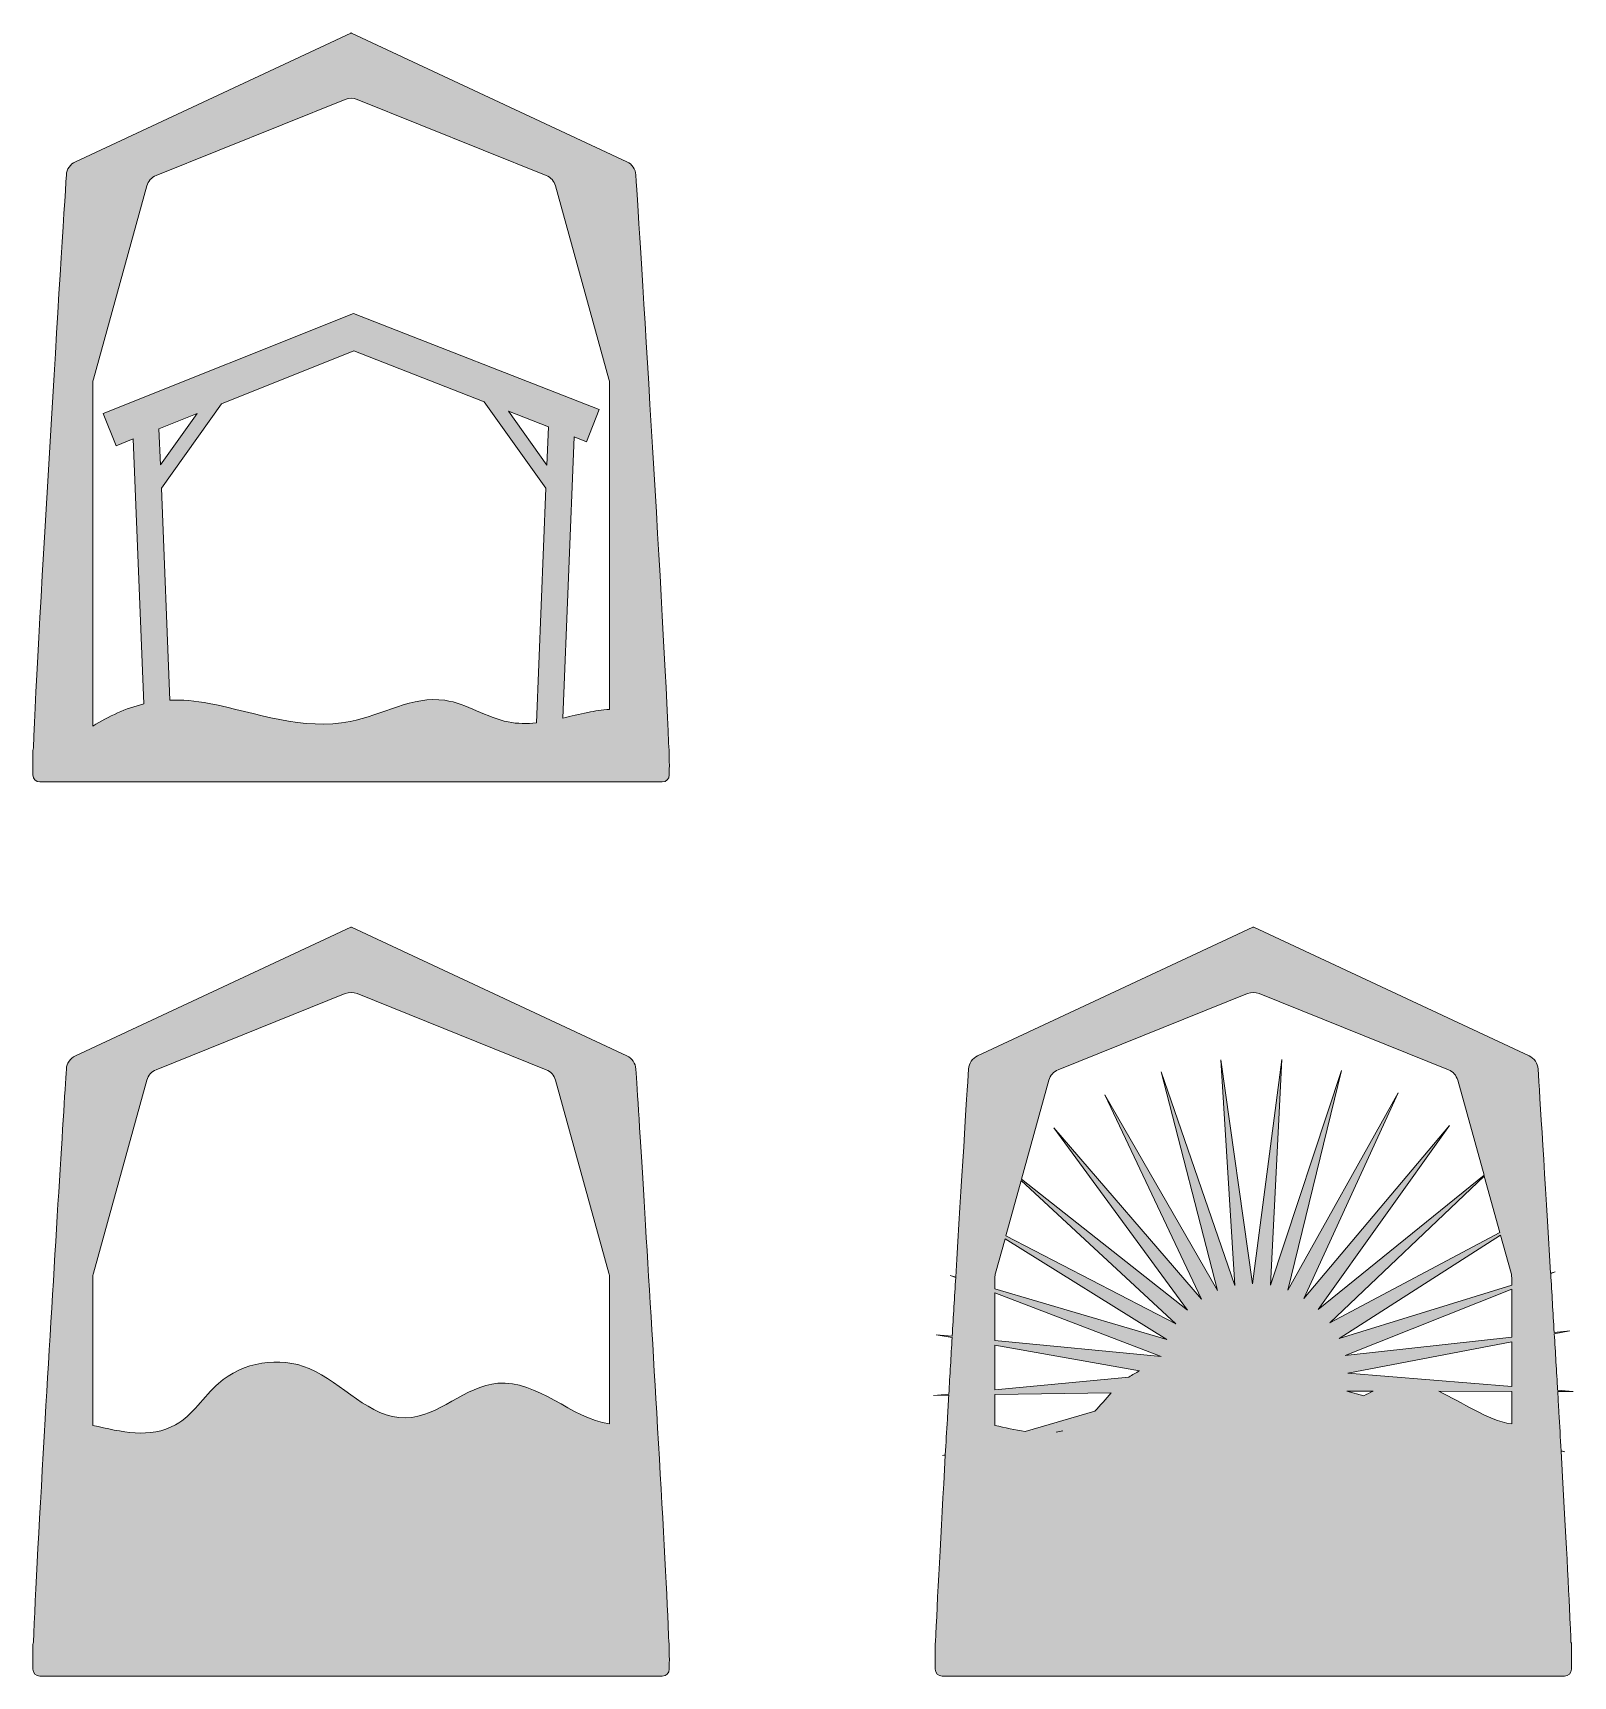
# Model space of a CAD drawing. Extents: x -5 to 1389, y -878 to -126.
# Drawn here: x 685 to 1389, y -878 to -126 of the extents above; entities that cross this region are included whole.
import ezdxf

# ---------------------------------------------------------------- set-up
doc = ezdxf.new("R2010")
doc.units = 0
doc.header["$MEASUREMENT"] = 0
doc.layers.add('Layer 1', color=7, linetype='Continuous', lineweight=0)

msp = doc.modelspace()

# ---------------------------------------------------------------- hatches: boundary and pattern name
at = {"layer": 'Layer 1', "true_color": 0xa0796e, "transparency": 33554687}
h = msp.add_hatch(color=35, dxfattribs=at)
h.dxf.hatch_style = 2
edge = h.paths.add_edge_path()
edge.add_spline(control_points=[(948.76, -435.69), (945.39, -435.89), (942.03, -436.38), (938.81, -437.04), (935.03, -437.81), (931.22, -438.77), (927.41, -439.64), (927.41, -439.64), (932.58, -311.12), (932.58, -311.12), (932.58, -311.12), (938.22, -313.32), (938.22, -313.32), (938.22, -313.32), (944, -298.53), (944, -298.53), (944, -298.53), (831.82, -254.7), (831.82, -254.7), (831.82, -254.7), (717.42, -300.46), (717.42, -300.46), (717.42, -300.46), (723.32, -315.21), (723.32, -315.21), (723.32, -315.21), (731.16, -312.07), (731.16, -312.07), (731.16, -312.07), (736.04, -433.14), (736.04, -433.14), (727.63, -435.15), (720.02, -438.77), (712.65, -443.33), (712.65, -443.33), (712.65, -286.61), (712.65, -286.61), (712.65, -285.97), (712.74, -285.32), (712.91, -284.7), (712.91, -284.7), (737.32, -196.4), (737.32, -196.4), (737.92, -194.24), (739.49, -192.49), (741.56, -191.65), (741.56, -191.65), (828.03, -156.87), (828.03, -156.87), (829.75, -156.18), (831.67, -156.18), (833.39, -156.87), (833.39, -156.87), (919.85, -191.65), (919.85, -191.65), (921.92, -192.49), (923.49, -194.24), (924.09, -196.4), (924.09, -196.4), (948.5, -284.7), (948.5, -284.7), (948.67, -285.32), (948.76, -285.97), (948.76, -286.61), (948.76, -286.61), (948.76, -435.69), (948.76, -435.69)], knot_values=[0, 0, 0, 0, 1, 1, 1, 2, 2, 2, 3, 3, 3, 4, 4, 4, 5, 5, 5, 6, 6, 6, 7, 7, 7, 8, 8, 8, 9, 9, 9, 10, 10, 10, 11, 11, 11, 12, 12, 12, 13, 13, 13, 14, 14, 14, 15, 15, 15, 16, 16, 16, 17, 17, 17, 18, 18, 18, 19, 19, 19, 20, 20, 20, 21, 21, 21, 22, 22, 22, 22], degree=3, periodic=0)
edge = h.paths.add_edge_path()
edge.add_spline(control_points=[(920.14, -324.05), (920.14, -324.05), (902.55, -299.39), (902.55, -299.39), (902.55, -299.39), (920.85, -306.54), (920.85, -306.54), (920.85, -306.54), (920.14, -324.05), (920.14, -324.05)], knot_values=[0, 0, 0, 0, 1, 1, 1, 2, 2, 2, 3, 3, 3, 3], degree=3, periodic=0)
edge = h.paths.add_edge_path()
edge.add_spline(control_points=[(902.48, -441.41), (892.45, -439.42), (883.65, -432.95), (873.53, -431.51), (858.79, -429.41), (844.91, -438.22), (830.32, -441.19), (808.93, -445.54), (787.3, -437.19), (765.89, -432.95), (759.42, -431.67), (753.46, -431.23), (747.9, -431.48), (747.9, -431.48), (743.99, -334.5), (743.99, -334.5), (743.99, -334.5), (771.49, -295.94), (771.49, -295.94), (771.49, -295.94), (831.89, -271.78), (831.89, -271.78), (831.89, -271.78), (891.54, -295.09), (891.54, -295.09), (891.54, -295.09), (919.72, -334.59), (919.72, -334.59), (919.72, -334.59), (915.4, -441.8), (915.4, -441.8), (911.08, -442.25), (906.77, -442.26), (902.48, -441.41)], knot_values=[0, 0, 0, 0, 1, 1, 1, 2, 2, 2, 3, 3, 3, 4, 4, 4, 5, 5, 5, 6, 6, 6, 7, 7, 7, 8, 8, 8, 9, 9, 9, 10, 10, 10, 11, 11, 11, 11], degree=3, periodic=0)
edge = h.paths.add_edge_path()
edge.add_spline(control_points=[(742.9, -307.38), (742.9, -307.38), (760.38, -300.39), (760.38, -300.39), (760.38, -300.39), (743.56, -323.96), (743.56, -323.96), (743.56, -323.96), (742.9, -307.38), (742.9, -307.38)], knot_values=[0, 0, 0, 0, 1, 1, 1, 2, 2, 2, 3, 3, 3, 3], degree=3, periodic=0)
edge = h.paths.add_edge_path()
edge.add_spline(control_points=[(976.09, -460.04), (976.09, -460.04), (976.09, -454.43), (976.09, -454.43), (976.09, -454.02), (976, -453.62), (975.86, -453.26), (975.77, -450.9), (975.66, -448.29), (975.54, -445.48), (972.86, -383.88), (962.61, -219.85), (960.83, -191.38), (960.66, -188.76), (959.08, -186.45), (956.7, -185.34), (956.7, -185.34), (830.87, -126.53), (830.87, -126.53), (830.87, -126.53), (830.71, -126.45), (830.71, -126.45), (830.71, -126.45), (830.54, -126.53), (830.54, -126.53), (830.54, -126.53), (704.71, -185.34), (704.71, -185.34), (702.33, -186.45), (700.75, -188.76), (700.58, -191.38), (698.72, -221.15), (687.6, -399.16), (685.55, -453.26), (685.41, -453.62), (685.32, -454.02), (685.32, -454.43), (685.32, -454.43), (685.32, -460.04), (685.32, -460.04), (685.31, -460.54), (685.29, -461.02), (685.28, -461.48), (685.28, -461.78), (685.29, -462.07), (685.32, -462.36), (685.32, -462.36), (685.32, -463.27), (685.32, -463.27), (685.32, -463.27), (685.32, -465.63), (685.32, -465.63), (685.32, -467.4), (686.75, -468.83), (688.51, -468.83), (688.51, -468.83), (972.89, -468.83), (972.89, -468.83), (974.66, -468.83), (976.09, -467.4), (976.09, -465.63), (976.09, -465.63), (976.09, -462.36), (976.09, -462.36), (976.12, -462.07), (976.13, -461.78), (976.13, -461.48), (976.12, -461.02), (976.1, -460.54), (976.09, -460.04)], knot_values=[0, 0, 0, 0, 1, 1, 1, 2, 2, 2, 3, 3, 3, 4, 4, 4, 5, 5, 5, 6, 6, 6, 7, 7, 7, 8, 8, 8, 9, 9, 9, 10, 10, 10, 11, 11, 11, 12, 12, 12, 13, 13, 13, 14, 14, 14, 15, 15, 15, 16, 16, 16, 17, 17, 17, 18, 18, 18, 19, 19, 19, 20, 20, 20, 21, 21, 21, 22, 22, 22, 23, 23, 23, 23], degree=3, periodic=0)
at = {"layer": 'Layer 1', "true_color": 0xddc6a2, "transparency": 33554687}
h = msp.add_hatch(color=9, dxfattribs=at)
h.dxf.hatch_style = 2
edge = h.paths.add_edge_path()
edge.add_spline(control_points=[(897.71, -743.64), (882.65, -744.92), (870.78, -759.16), (855.66, -759.47), (838.91, -759.82), (827.03, -743.45), (811.59, -736.93), (797.97, -731.18), (781.15, -733.94), (770.08, -743.75), (763.25, -749.79), (758.45, -758.24), (750.46, -762.65), (738.65, -769.16), (725.69, -765.88), (712.65, -762.95), (712.65, -762.95), (712.65, -695.31), (712.65, -695.31), (712.65, -694.67), (712.74, -694.02), (712.91, -693.4), (712.91, -693.4), (737.32, -605.1), (737.32, -605.1), (737.92, -602.94), (739.49, -601.19), (741.56, -600.35), (741.56, -600.35), (828.03, -565.57), (828.03, -565.57), (829.75, -564.88), (831.67, -564.88), (833.39, -565.57), (833.39, -565.57), (919.85, -600.35), (919.85, -600.35), (921.92, -601.19), (923.49, -602.94), (924.09, -605.1), (924.09, -605.1), (948.5, -693.4), (948.5, -693.4), (948.67, -694.02), (948.76, -694.67), (948.76, -695.31), (948.76, -695.31), (948.76, -762.22), (948.76, -762.22), (931.27, -759.77), (915.93, -742.1), (897.71, -743.64)], knot_values=[0, 0, 0, 0, 1, 1, 1, 2, 2, 2, 3, 3, 3, 4, 4, 4, 5, 5, 5, 6, 6, 6, 7, 7, 7, 8, 8, 8, 9, 9, 9, 10, 10, 10, 11, 11, 11, 12, 12, 12, 13, 13, 13, 14, 14, 14, 15, 15, 15, 16, 16, 16, 17, 17, 17, 17], degree=3, periodic=0)
edge = h.paths.add_edge_path()
edge.add_spline(control_points=[(976.09, -868.74), (976.09, -868.74), (976.09, -863.13), (976.09, -863.13), (976.09, -862.72), (976, -862.32), (975.86, -861.96), (975.77, -859.6), (975.66, -856.99), (975.54, -854.18), (974.56, -831.62), (972.56, -795.33), (970.34, -757), (966.49, -690.63), (961.96, -618.13), (960.83, -600.08), (960.66, -597.46), (959.08, -595.15), (956.7, -594.04), (956.7, -594.04), (830.87, -535.23), (830.87, -535.23), (830.87, -535.23), (830.71, -535.15), (830.71, -535.15), (830.71, -535.15), (830.54, -535.23), (830.54, -535.23), (830.54, -535.23), (704.71, -594.04), (704.71, -594.04), (702.33, -595.15), (700.75, -597.46), (700.58, -600.08), (699.43, -618.41), (694.78, -692.94), (690.9, -760.14), (688.47, -802.08), (686.34, -841.17), (685.55, -861.96), (685.41, -862.32), (685.32, -862.72), (685.32, -863.13), (685.32, -863.13), (685.32, -868.74), (685.32, -868.74), (685.31, -869.24), (685.29, -869.72), (685.28, -870.18), (685.28, -870.48), (685.29, -870.77), (685.32, -871.06), (685.32, -871.06), (685.32, -874.33), (685.32, -874.33), (685.32, -876.1), (686.75, -877.53), (688.51, -877.53), (688.51, -877.53), (972.89, -877.53), (972.89, -877.53), (974.66, -877.53), (976.09, -876.1), (976.09, -874.33), (976.09, -874.33), (976.09, -871.06), (976.09, -871.06), (976.12, -870.77), (976.13, -870.48), (976.13, -870.18), (976.12, -869.72), (976.1, -869.24), (976.09, -868.74)], knot_values=[0, 0, 0, 0, 1, 1, 1, 2, 2, 2, 3, 3, 3, 4, 4, 4, 5, 5, 5, 6, 6, 6, 7, 7, 7, 8, 8, 8, 9, 9, 9, 10, 10, 10, 11, 11, 11, 12, 12, 12, 13, 13, 13, 14, 14, 14, 15, 15, 15, 16, 16, 16, 17, 17, 17, 18, 18, 18, 19, 19, 19, 20, 20, 20, 21, 21, 21, 22, 22, 22, 23, 23, 23, 24, 24, 24, 24], degree=3, periodic=0)
at = {"layer": 'Layer 1', "true_color": 0xebb220, "transparency": 33554687}
h = msp.add_hatch(color=40, dxfattribs=at)
h.dxf.hatch_style = 2
edge = h.paths.add_edge_path()
edge.add_spline(control_points=[(1155.92, -765.35), (1154.92, -765.62), (1153.92, -765.82), (1152.9, -765.98), (1152.9, -765.98), (1155.92, -765.35), (1155.92, -765.35)], knot_values=[0, 0, 0, 0, 1, 1, 1, 2, 2, 2, 2], degree=3, periodic=0)
edge = h.paths.add_edge_path()
edge.add_spline(control_points=[(1124.89, -762.95), (1124.89, -762.95), (1124.89, -748.85), (1124.89, -748.85), (1124.89, -748.85), (1177.97, -748.11), (1177.97, -748.11), (1175.46, -750.88), (1173.08, -753.8), (1170.49, -756.45), (1170.49, -756.45), (1138.66, -765.74), (1138.66, -765.74), (1134.11, -765.07), (1129.5, -763.99), (1124.89, -762.95)], knot_values=[0, 0, 0, 0, 1, 1, 1, 2, 2, 2, 3, 3, 3, 4, 4, 4, 5, 5, 5, 5], degree=3, periodic=0)
edge = h.paths.add_edge_path()
edge.add_spline(control_points=[(1124.89, -726.26), (1124.89, -726.26), (1190.97, -738.04), (1190.97, -738.04), (1189.27, -738.86), (1187.63, -739.81), (1186.06, -740.87), (1186.06, -740.87), (1124.89, -746.61), (1124.89, -746.61), (1124.89, -746.61), (1124.89, -726.26), (1124.89, -726.26)], knot_values=[0, 0, 0, 0, 1, 1, 1, 2, 2, 2, 3, 3, 3, 4, 4, 4, 4], degree=3, periodic=0)
edge = h.paths.add_edge_path()
edge.add_spline(control_points=[(1124.89, -702.28), (1124.89, -702.28), (1200.82, -731.45), (1200.82, -731.45), (1200.82, -731.45), (1124.89, -724.07), (1124.89, -724.07), (1124.89, -724.07), (1124.89, -702.28), (1124.89, -702.28)], knot_values=[0, 0, 0, 0, 1, 1, 1, 2, 2, 2, 3, 3, 3, 3], degree=3, periodic=0)
edge = h.paths.add_edge_path()
edge.add_spline(control_points=[(1124.89, -695.31), (1124.89, -694.67), (1124.98, -694.02), (1125.15, -693.4), (1125.15, -693.4), (1129.52, -677.59), (1129.52, -677.59), (1129.52, -677.59), (1203.46, -723.67), (1203.46, -723.67), (1203.46, -723.67), (1124.89, -700.45), (1124.89, -700.45), (1124.89, -700.45), (1124.89, -695.31), (1124.89, -695.31)], knot_values=[0, 0, 0, 0, 1, 1, 1, 2, 2, 2, 3, 3, 3, 4, 4, 4, 5, 5, 5, 5], degree=3, periodic=0)
edge = h.paths.add_edge_path()
edge.add_spline(control_points=[(1207.53, -716.52), (1207.53, -716.52), (1129.87, -676.32), (1129.87, -676.32), (1129.87, -676.32), (1136.87, -651.01), (1136.87, -651.01), (1136.87, -651.01), (1207.53, -716.52), (1207.53, -716.52)], knot_values=[0, 0, 0, 0, 1, 1, 1, 2, 2, 2, 3, 3, 3, 3], degree=3, periodic=0)
edge = h.paths.add_edge_path()
edge.add_spline(control_points=[(1153.8, -600.35), (1153.8, -600.35), (1240.27, -565.57), (1240.27, -565.57), (1241.99, -564.88), (1243.91, -564.88), (1245.63, -565.57), (1245.63, -565.57), (1332.09, -600.35), (1332.09, -600.35), (1334.16, -601.19), (1335.73, -602.94), (1336.33, -605.1), (1336.33, -605.1), (1348.35, -648.57), (1348.35, -648.57), (1348.35, -648.57), (1272.55, -709.91), (1272.55, -709.91), (1272.55, -709.91), (1332.63, -625.84), (1332.63, -625.84), (1332.63, -625.84), (1266.05, -704.87), (1266.05, -704.87), (1266.05, -704.87), (1309.14, -610.94), (1309.14, -610.94), (1309.14, -610.94), (1258.72, -701.15), (1258.72, -701.15), (1258.72, -701.15), (1283.25, -600.76), (1283.25, -600.76), (1283.25, -600.76), (1250.82, -698.88), (1250.82, -698.88), (1250.82, -698.88), (1255.91, -595.67), (1255.91, -595.67), (1255.91, -595.67), (1242.64, -698.15), (1242.64, -698.15), (1242.64, -698.15), (1228.1, -595.84), (1228.1, -595.84), (1228.1, -595.84), (1234.46, -698.98), (1234.46, -698.98), (1234.46, -698.98), (1200.82, -601.27), (1200.82, -601.27), (1200.82, -601.27), (1226.59, -701.34), (1226.59, -701.34), (1226.59, -701.34), (1175.07, -611.77), (1175.07, -611.77), (1175.07, -611.77), (1219.3, -705.16), (1219.3, -705.16), (1219.3, -705.16), (1151.76, -626.95), (1151.76, -626.95), (1151.76, -626.95), (1212.87, -710.28), (1212.87, -710.28), (1212.87, -710.28), (1137.03, -650.43), (1137.03, -650.43), (1137.03, -650.43), (1149.56, -605.1), (1149.56, -605.1), (1150.16, -602.94), (1151.73, -601.19), (1153.8, -600.35)], knot_values=[0, 0, 0, 0, 1, 1, 1, 2, 2, 2, 3, 3, 3, 4, 4, 4, 5, 5, 5, 6, 6, 6, 7, 7, 7, 8, 8, 8, 9, 9, 9, 10, 10, 10, 11, 11, 11, 12, 12, 12, 13, 13, 13, 14, 14, 14, 15, 15, 15, 16, 16, 16, 17, 17, 17, 18, 18, 18, 19, 19, 19, 20, 20, 20, 21, 21, 21, 22, 22, 22, 23, 23, 23, 24, 24, 24, 25, 25, 25, 25], degree=3, periodic=0)
edge = h.paths.add_edge_path()
edge.add_spline(control_points=[(1277.97, -716.09), (1277.97, -716.09), (1348.49, -649.07), (1348.49, -649.07), (1348.49, -649.07), (1355.57, -674.7), (1355.57, -674.7), (1355.57, -674.7), (1277.97, -716.09), (1277.97, -716.09)], knot_values=[0, 0, 0, 0, 1, 1, 1, 2, 2, 2, 3, 3, 3, 3], degree=3, periodic=0)
edge = h.paths.add_edge_path()
edge.add_spline(control_points=[(1282.12, -723.18), (1282.12, -723.18), (1355.91, -675.93), (1355.91, -675.93), (1355.91, -675.93), (1360.74, -693.4), (1360.74, -693.4), (1360.91, -694.02), (1361, -694.67), (1361, -695.31), (1361, -695.31), (1361, -698.82), (1361, -698.82), (1361, -698.82), (1282.12, -723.18), (1282.12, -723.18)], knot_values=[0, 0, 0, 0, 1, 1, 1, 2, 2, 2, 3, 3, 3, 4, 4, 4, 5, 5, 5, 5], degree=3, periodic=0)
edge = h.paths.add_edge_path()
edge.add_spline(control_points=[(1361, -722.59), (1361, -722.59), (1284.86, -730.93), (1284.86, -730.93), (1284.86, -730.93), (1361, -700.6), (1361, -700.6), (1361, -700.6), (1361, -722.59), (1361, -722.59)], knot_values=[0, 0, 0, 0, 1, 1, 1, 2, 2, 2, 3, 3, 3, 3], degree=3, periodic=0)
edge = h.paths.add_edge_path()
edge.add_spline(control_points=[(1361, -745.16), (1361, -745.16), (1286.08, -739.06), (1286.08, -739.06), (1286.08, -739.06), (1361, -724.75), (1361, -724.75), (1361, -724.75), (1361, -745.16), (1361, -745.16)], knot_values=[0, 0, 0, 0, 1, 1, 1, 2, 2, 2, 3, 3, 3, 3], degree=3, periodic=0)
edge = h.paths.add_edge_path()
edge.add_spline(control_points=[(1361, -762.22), (1349.43, -760.6), (1338.79, -752.32), (1327.64, -747.34), (1327.64, -747.34), (1361, -747.4), (1361, -747.4), (1361, -747.4), (1361, -762.22), (1361, -762.22)], knot_values=[0, 0, 0, 0, 1, 1, 1, 2, 2, 2, 3, 3, 3, 3], degree=3, periodic=0)
edge = h.paths.add_edge_path()
edge.add_spline(control_points=[(1285.74, -747.27), (1285.74, -747.27), (1297.66, -747.29), (1297.66, -747.29), (1296.25, -747.96), (1294.86, -748.68), (1293.47, -749.43), (1293.47, -749.43), (1285.74, -747.27), (1285.74, -747.27)], knot_values=[0, 0, 0, 0, 1, 1, 1, 2, 2, 2, 3, 3, 3, 3], degree=3, periodic=0)
edge = h.paths.add_edge_path()
edge.add_spline(control_points=[(1388.33, -863.13), (1388.33, -862.72), (1388.24, -862.32), (1388.1, -861.96), (1388.01, -859.6), (1387.9, -856.99), (1387.78, -854.18), (1386.95, -835.13), (1385.4, -806.28), (1383.6, -774.67), (1383.6, -774.67), (1385.28, -775), (1385.28, -775), (1385.28, -775), (1383.59, -774.53), (1383.59, -774.53), (1383.26, -768.76), (1382.92, -762.91), (1382.58, -757), (1382.4, -753.83), (1382.21, -750.63), (1382.02, -747.44), (1382.02, -747.44), (1389.07, -747.45), (1389.07, -747.45), (1389.07, -747.45), (1381.99, -746.87), (1381.99, -746.87), (1381.49, -738.27), (1380.98, -729.61), (1380.47, -721.03), (1380.47, -721.03), (1387.58, -719.67), (1387.58, -719.67), (1387.58, -719.67), (1380.43, -720.46), (1380.43, -720.46), (1379.89, -711.33), (1379.35, -702.29), (1378.82, -693.5), (1378.82, -693.5), (1380.85, -692.69), (1380.85, -692.69), (1380.85, -692.69), (1378.8, -693.32), (1378.8, -693.32), (1376.18, -649.77), (1373.84, -612.35), (1373.07, -600.08), (1372.9, -597.46), (1371.32, -595.15), (1368.94, -594.04), (1368.94, -594.04), (1243.11, -535.23), (1243.11, -535.23), (1243.11, -535.23), (1242.95, -535.15), (1242.95, -535.15), (1242.95, -535.15), (1242.78, -535.23), (1242.78, -535.23), (1242.78, -535.23), (1116.95, -594.04), (1116.95, -594.04), (1114.57, -595.15), (1112.99, -597.46), (1112.82, -600.08), (1112.04, -612.52), (1109.65, -650.83), (1106.98, -695.16), (1106.98, -695.16), (1104.36, -694.39), (1104.36, -694.39), (1104.36, -694.39), (1106.97, -695.39), (1106.97, -695.39), (1106.44, -704.14), (1105.9, -713.11), (1105.36, -722.17), (1105.36, -722.17), (1097.97, -721.46), (1097.97, -721.46), (1097.97, -721.46), (1105.33, -722.77), (1105.33, -722.77), (1104.82, -731.35), (1104.31, -740), (1103.81, -748.59), (1103.81, -748.59), (1096.82, -749.24), (1096.82, -749.24), (1096.82, -749.24), (1103.78, -749.15), (1103.78, -749.15), (1103.56, -752.83), (1103.35, -756.5), (1103.14, -760.14), (1102.82, -765.62), (1102.51, -771.04), (1102.21, -776.38), (1102.21, -776.38), (1100.95, -776.75), (1100.95, -776.75), (1100.95, -776.75), (1102.2, -776.49), (1102.2, -776.49), (1100.17, -812.04), (1098.48, -843.91), (1097.79, -861.96), (1097.65, -862.32), (1097.56, -862.72), (1097.56, -863.13), (1097.56, -863.13), (1097.56, -868.74), (1097.56, -868.74), (1097.55, -869.24), (1097.53, -869.72), (1097.52, -870.18), (1097.52, -870.48), (1097.53, -870.77), (1097.56, -871.06), (1097.56, -871.06), (1097.56, -874.33), (1097.56, -874.33), (1097.56, -876.1), (1098.99, -877.53), (1100.75, -877.53), (1100.75, -877.53), (1385.13, -877.53), (1385.13, -877.53), (1386.9, -877.53), (1388.33, -876.1), (1388.33, -874.33), (1388.33, -874.33), (1388.33, -871.06), (1388.33, -871.06), (1388.36, -870.77), (1388.37, -870.48), (1388.37, -870.18), (1388.36, -869.72), (1388.34, -869.24), (1388.33, -868.74), (1388.33, -868.74), (1388.33, -863.13), (1388.33, -863.13)], knot_values=[0, 0, 0, 0, 1, 1, 1, 2, 2, 2, 3, 3, 3, 4, 4, 4, 5, 5, 5, 6, 6, 6, 7, 7, 7, 8, 8, 8, 9, 9, 9, 10, 10, 10, 11, 11, 11, 12, 12, 12, 13, 13, 13, 14, 14, 14, 15, 15, 15, 16, 16, 16, 17, 17, 17, 18, 18, 18, 19, 19, 19, 20, 20, 20, 21, 21, 21, 22, 22, 22, 23, 23, 23, 24, 24, 24, 25, 25, 25, 26, 26, 26, 27, 27, 27, 28, 28, 28, 29, 29, 29, 30, 30, 30, 31, 31, 31, 32, 32, 32, 33, 33, 33, 34, 34, 34, 35, 35, 35, 36, 36, 36, 37, 37, 37, 38, 38, 38, 39, 39, 39, 40, 40, 40, 41, 41, 41, 42, 42, 42, 43, 43, 43, 44, 44, 44, 45, 45, 45, 46, 46, 46, 47, 47, 47, 48, 48, 48, 48], degree=3, periodic=0)

# ---------------------------------------------------------------- linework, layer by layer
at = {"layer": 'Layer 1'}
for points, knots in [([(976.09, -460.04), (976.09, -460.04), (976.09, -454.43), (976.09, -454.43), (976.09, -454.02), (976, -453.62), (975.86, -453.26), (975.77, -450.9), (975.66, -448.29), (975.54, -445.48), (972.86, -383.88), (962.61, -219.85), (960.83, -191.38), (960.66, -188.76), (959.08, -186.45), (956.7, -185.34), (956.7, -185.34), (830.87, -126.53), (830.87, -126.53), (830.87, -126.53), (830.71, -126.45), (830.71, -126.45), (830.71, -126.45), (830.54, -126.53), (830.54, -126.53), (830.54, -126.53), (704.71, -185.34), (704.71, -185.34), (702.33, -186.45), (700.75, -188.76), (700.58, -191.38), (698.72, -221.15), (687.6, -399.16), (685.55, -453.26), (685.41, -453.62), (685.32, -454.02), (685.32, -454.43), (685.32, -454.43), (685.32, -460.04), (685.32, -460.04), (685.31, -460.54), (685.29, -461.02), (685.28, -461.48), (685.28, -461.78), (685.29, -462.07), (685.32, -462.36), (685.32, -462.36), (685.32, -463.27), (685.32, -463.27), (685.32, -463.27), (685.32, -465.63), (685.32, -465.63), (685.32, -467.4), (686.75, -468.83), (688.51, -468.83), (688.51, -468.83), (972.89, -468.83), (972.89, -468.83), (974.66, -468.83), (976.09, -467.4), (976.09, -465.63), (976.09, -465.63), (976.09, -462.36), (976.09, -462.36), (976.12, -462.07), (976.13, -461.78), (976.13, -461.48), (976.12, -461.02), (976.1, -460.54), (976.09, -460.04)], [0, 0, 0, 0, 1, 1, 1, 2, 2, 2, 3, 3, 3, 4, 4, 4, 5, 5, 5, 6, 6, 6, 7, 7, 7, 8, 8, 8, 9, 9, 9, 10, 10, 10, 11, 11, 11, 12, 12, 12, 13, 13, 13, 14, 14, 14, 15, 15, 15, 16, 16, 16, 17, 17, 17, 18, 18, 18, 19, 19, 19, 20, 20, 20, 21, 21, 21, 22, 22, 22, 23, 23, 23, 23]), ([(948.76, -435.69), (945.39, -435.89), (942.03, -436.38), (938.81, -437.04), (935.03, -437.81), (931.22, -438.77), (927.41, -439.64), (927.41, -439.64), (932.58, -311.12), (932.58, -311.12), (932.58, -311.12), (938.22, -313.32), (938.22, -313.32), (938.22, -313.32), (944, -298.53), (944, -298.53), (944, -298.53), (831.82, -254.7), (831.82, -254.7), (831.82, -254.7), (717.42, -300.46), (717.42, -300.46), (717.42, -300.46), (723.32, -315.21), (723.32, -315.21), (723.32, -315.21), (731.16, -312.07), (731.16, -312.07), (731.16, -312.07), (736.04, -433.14), (736.04, -433.14), (727.63, -435.15), (720.02, -438.77), (712.65, -443.33), (712.65, -443.33), (712.65, -286.61), (712.65, -286.61), (712.65, -285.97), (712.74, -285.32), (712.91, -284.7), (712.91, -284.7), (737.32, -196.4), (737.32, -196.4), (737.92, -194.24), (739.49, -192.49), (741.56, -191.65), (741.56, -191.65), (828.03, -156.87), (828.03, -156.87), (829.75, -156.18), (831.67, -156.18), (833.39, -156.87), (833.39, -156.87), (919.85, -191.65), (919.85, -191.65), (921.92, -192.49), (923.49, -194.24), (924.09, -196.4), (924.09, -196.4), (948.5, -284.7), (948.5, -284.7), (948.67, -285.32), (948.76, -285.97), (948.76, -286.61), (948.76, -286.61), (948.76, -435.69), (948.76, -435.69)], [0, 0, 0, 0, 1, 1, 1, 2, 2, 2, 3, 3, 3, 4, 4, 4, 5, 5, 5, 6, 6, 6, 7, 7, 7, 8, 8, 8, 9, 9, 9, 10, 10, 10, 11, 11, 11, 12, 12, 12, 13, 13, 13, 14, 14, 14, 15, 15, 15, 16, 16, 16, 17, 17, 17, 18, 18, 18, 19, 19, 19, 20, 20, 20, 21, 21, 21, 22, 22, 22, 22]), ([(902.48, -441.41), (892.45, -439.42), (883.65, -432.95), (873.53, -431.51), (858.79, -429.41), (844.91, -438.22), (830.32, -441.19), (808.93, -445.54), (787.3, -437.19), (765.89, -432.95), (759.42, -431.67), (753.46, -431.23), (747.9, -431.48), (747.9, -431.48), (743.99, -334.5), (743.99, -334.5), (743.99, -334.5), (771.49, -295.94), (771.49, -295.94), (771.49, -295.94), (831.89, -271.78), (831.89, -271.78), (831.89, -271.78), (891.54, -295.09), (891.54, -295.09), (891.54, -295.09), (919.72, -334.59), (919.72, -334.59), (919.72, -334.59), (915.4, -441.8), (915.4, -441.8), (911.08, -442.25), (906.77, -442.26), (902.48, -441.41)], [0, 0, 0, 0, 1, 1, 1, 2, 2, 2, 3, 3, 3, 4, 4, 4, 5, 5, 5, 6, 6, 6, 7, 7, 7, 8, 8, 8, 9, 9, 9, 10, 10, 10, 11, 11, 11, 11]), ([(742.9, -307.38), (742.9, -307.38), (760.38, -300.39), (760.38, -300.39), (760.38, -300.39), (743.56, -323.96), (743.56, -323.96), (743.56, -323.96), (742.9, -307.38), (742.9, -307.38)], [0, 0, 0, 0, 1, 1, 1, 2, 2, 2, 3, 3, 3, 3]), ([(920.14, -324.05), (920.14, -324.05), (902.55, -299.39), (902.55, -299.39), (902.55, -299.39), (920.85, -306.54), (920.85, -306.54), (920.85, -306.54), (920.14, -324.05), (920.14, -324.05)], [0, 0, 0, 0, 1, 1, 1, 2, 2, 2, 3, 3, 3, 3]), ([(976.09, -868.74), (976.09, -868.74), (976.09, -863.13), (976.09, -863.13), (976.09, -862.72), (976, -862.32), (975.86, -861.96), (975.77, -859.6), (975.66, -856.99), (975.54, -854.18), (974.56, -831.62), (972.56, -795.33), (970.34, -757), (966.49, -690.63), (961.96, -618.13), (960.83, -600.08), (960.66, -597.46), (959.08, -595.15), (956.7, -594.04), (956.7, -594.04), (830.87, -535.23), (830.87, -535.23), (830.87, -535.23), (830.71, -535.15), (830.71, -535.15), (830.71, -535.15), (830.54, -535.23), (830.54, -535.23), (830.54, -535.23), (704.71, -594.04), (704.71, -594.04), (702.33, -595.15), (700.75, -597.46), (700.58, -600.08), (699.43, -618.41), (694.78, -692.94), (690.9, -760.14), (688.47, -802.08), (686.34, -841.17), (685.55, -861.96), (685.41, -862.32), (685.32, -862.72), (685.32, -863.13), (685.32, -863.13), (685.32, -868.74), (685.32, -868.74), (685.31, -869.24), (685.29, -869.72), (685.28, -870.18), (685.28, -870.48), (685.29, -870.77), (685.32, -871.06), (685.32, -871.06), (685.32, -874.33), (685.32, -874.33), (685.32, -876.1), (686.75, -877.53), (688.51, -877.53), (688.51, -877.53), (972.89, -877.53), (972.89, -877.53), (974.66, -877.53), (976.09, -876.1), (976.09, -874.33), (976.09, -874.33), (976.09, -871.06), (976.09, -871.06), (976.12, -870.77), (976.13, -870.48), (976.13, -870.18), (976.12, -869.72), (976.1, -869.24), (976.09, -868.74)], [0, 0, 0, 0, 1, 1, 1, 2, 2, 2, 3, 3, 3, 4, 4, 4, 5, 5, 5, 6, 6, 6, 7, 7, 7, 8, 8, 8, 9, 9, 9, 10, 10, 10, 11, 11, 11, 12, 12, 12, 13, 13, 13, 14, 14, 14, 15, 15, 15, 16, 16, 16, 17, 17, 17, 18, 18, 18, 19, 19, 19, 20, 20, 20, 21, 21, 21, 22, 22, 22, 23, 23, 23, 24, 24, 24, 24]), ([(1388.33, -863.13), (1388.33, -862.72), (1388.24, -862.32), (1388.1, -861.96), (1388.01, -859.6), (1387.9, -856.99), (1387.78, -854.18), (1386.95, -835.13), (1385.4, -806.28), (1383.6, -774.67), (1383.6, -774.67), (1385.28, -775), (1385.28, -775), (1385.28, -775), (1383.59, -774.53), (1383.59, -774.53), (1383.26, -768.76), (1382.92, -762.91), (1382.58, -757), (1382.4, -753.83), (1382.21, -750.63), (1382.02, -747.44), (1382.02, -747.44), (1389.07, -747.45), (1389.07, -747.45), (1389.07, -747.45), (1381.99, -746.87), (1381.99, -746.87), (1381.49, -738.27), (1380.98, -729.61), (1380.47, -721.03), (1380.47, -721.03), (1387.58, -719.67), (1387.58, -719.67), (1387.58, -719.67), (1380.43, -720.46), (1380.43, -720.46), (1379.89, -711.33), (1379.35, -702.29), (1378.82, -693.5), (1378.82, -693.5), (1380.85, -692.69), (1380.85, -692.69), (1380.85, -692.69), (1378.8, -693.32), (1378.8, -693.32), (1376.18, -649.77), (1373.84, -612.35), (1373.07, -600.08), (1372.9, -597.46), (1371.32, -595.15), (1368.94, -594.04), (1368.94, -594.04), (1243.11, -535.23), (1243.11, -535.23), (1243.11, -535.23), (1242.95, -535.15), (1242.95, -535.15), (1242.95, -535.15), (1242.78, -535.23), (1242.78, -535.23), (1242.78, -535.23), (1116.95, -594.04), (1116.95, -594.04), (1114.57, -595.15), (1112.99, -597.46), (1112.82, -600.08), (1112.04, -612.52), (1109.65, -650.83), (1106.98, -695.16), (1106.98, -695.16), (1104.36, -694.39), (1104.36, -694.39), (1104.36, -694.39), (1106.97, -695.39), (1106.97, -695.39), (1106.44, -704.14), (1105.9, -713.11), (1105.36, -722.17), (1105.36, -722.17), (1097.97, -721.46), (1097.97, -721.46), (1097.97, -721.46), (1105.33, -722.77), (1105.33, -722.77), (1104.82, -731.35), (1104.31, -740), (1103.81, -748.59), (1103.81, -748.59), (1096.82, -749.24), (1096.82, -749.24), (1096.82, -749.24), (1103.78, -749.15), (1103.78, -749.15), (1103.56, -752.83), (1103.35, -756.5), (1103.14, -760.14), (1102.82, -765.62), (1102.51, -771.04), (1102.21, -776.38), (1102.21, -776.38), (1100.95, -776.75), (1100.95, -776.75), (1100.95, -776.75), (1102.2, -776.49), (1102.2, -776.49), (1100.17, -812.04), (1098.48, -843.91), (1097.79, -861.96), (1097.65, -862.32), (1097.56, -862.72), (1097.56, -863.13), (1097.56, -863.13), (1097.56, -868.74), (1097.56, -868.74), (1097.55, -869.24), (1097.53, -869.72), (1097.52, -870.18), (1097.52, -870.48), (1097.53, -870.77), (1097.56, -871.06), (1097.56, -871.06), (1097.56, -874.33), (1097.56, -874.33), (1097.56, -876.1), (1098.99, -877.53), (1100.75, -877.53), (1100.75, -877.53), (1385.13, -877.53), (1385.13, -877.53), (1386.9, -877.53), (1388.33, -876.1), (1388.33, -874.33), (1388.33, -874.33), (1388.33, -871.06), (1388.33, -871.06), (1388.36, -870.77), (1388.37, -870.48), (1388.37, -870.18), (1388.36, -869.72), (1388.34, -869.24), (1388.33, -868.74), (1388.33, -868.74), (1388.33, -863.13), (1388.33, -863.13)], [0, 0, 0, 0, 1, 1, 1, 2, 2, 2, 3, 3, 3, 4, 4, 4, 5, 5, 5, 6, 6, 6, 7, 7, 7, 8, 8, 8, 9, 9, 9, 10, 10, 10, 11, 11, 11, 12, 12, 12, 13, 13, 13, 14, 14, 14, 15, 15, 15, 16, 16, 16, 17, 17, 17, 18, 18, 18, 19, 19, 19, 20, 20, 20, 21, 21, 21, 22, 22, 22, 23, 23, 23, 24, 24, 24, 25, 25, 25, 26, 26, 26, 27, 27, 27, 28, 28, 28, 29, 29, 29, 30, 30, 30, 31, 31, 31, 32, 32, 32, 33, 33, 33, 34, 34, 34, 35, 35, 35, 36, 36, 36, 37, 37, 37, 38, 38, 38, 39, 39, 39, 40, 40, 40, 41, 41, 41, 42, 42, 42, 43, 43, 43, 44, 44, 44, 45, 45, 45, 46, 46, 46, 47, 47, 47, 48, 48, 48, 48]), ([(897.71, -743.64), (882.65, -744.92), (870.78, -759.16), (855.66, -759.47), (838.91, -759.82), (827.03, -743.45), (811.59, -736.93), (797.97, -731.18), (781.15, -733.94), (770.08, -743.75), (763.25, -749.79), (758.45, -758.24), (750.46, -762.65), (738.65, -769.16), (725.69, -765.88), (712.65, -762.95), (712.65, -762.95), (712.65, -695.31), (712.65, -695.31), (712.65, -694.67), (712.74, -694.02), (712.91, -693.4), (712.91, -693.4), (737.32, -605.1), (737.32, -605.1), (737.92, -602.94), (739.49, -601.19), (741.56, -600.35), (741.56, -600.35), (828.03, -565.57), (828.03, -565.57), (829.75, -564.88), (831.67, -564.88), (833.39, -565.57), (833.39, -565.57), (919.85, -600.35), (919.85, -600.35), (921.92, -601.19), (923.49, -602.94), (924.09, -605.1), (924.09, -605.1), (948.5, -693.4), (948.5, -693.4), (948.67, -694.02), (948.76, -694.67), (948.76, -695.31), (948.76, -695.31), (948.76, -762.22), (948.76, -762.22), (931.27, -759.77), (915.93, -742.1), (897.71, -743.64)], [0, 0, 0, 0, 1, 1, 1, 2, 2, 2, 3, 3, 3, 4, 4, 4, 5, 5, 5, 6, 6, 6, 7, 7, 7, 8, 8, 8, 9, 9, 9, 10, 10, 10, 11, 11, 11, 12, 12, 12, 13, 13, 13, 14, 14, 14, 15, 15, 15, 16, 16, 16, 17, 17, 17, 17]), ([(1153.8, -600.35), (1153.8, -600.35), (1240.27, -565.57), (1240.27, -565.57), (1241.99, -564.88), (1243.91, -564.88), (1245.63, -565.57), (1245.63, -565.57), (1332.09, -600.35), (1332.09, -600.35), (1334.16, -601.19), (1335.73, -602.94), (1336.33, -605.1), (1336.33, -605.1), (1348.35, -648.57), (1348.35, -648.57), (1348.35, -648.57), (1272.55, -709.91), (1272.55, -709.91), (1272.55, -709.91), (1332.63, -625.84), (1332.63, -625.84), (1332.63, -625.84), (1266.05, -704.87), (1266.05, -704.87), (1266.05, -704.87), (1309.14, -610.94), (1309.14, -610.94), (1309.14, -610.94), (1258.72, -701.15), (1258.72, -701.15), (1258.72, -701.15), (1283.25, -600.76), (1283.25, -600.76), (1283.25, -600.76), (1250.82, -698.88), (1250.82, -698.88), (1250.82, -698.88), (1255.91, -595.67), (1255.91, -595.67), (1255.91, -595.67), (1242.64, -698.15), (1242.64, -698.15), (1242.64, -698.15), (1228.1, -595.84), (1228.1, -595.84), (1228.1, -595.84), (1234.46, -698.98), (1234.46, -698.98), (1234.46, -698.98), (1200.82, -601.27), (1200.82, -601.27), (1200.82, -601.27), (1226.59, -701.34), (1226.59, -701.34), (1226.59, -701.34), (1175.07, -611.77), (1175.07, -611.77), (1175.07, -611.77), (1219.3, -705.16), (1219.3, -705.16), (1219.3, -705.16), (1151.76, -626.95), (1151.76, -626.95), (1151.76, -626.95), (1212.87, -710.28), (1212.87, -710.28), (1212.87, -710.28), (1137.03, -650.43), (1137.03, -650.43), (1137.03, -650.43), (1149.56, -605.1), (1149.56, -605.1), (1150.16, -602.94), (1151.73, -601.19), (1153.8, -600.35)], [0, 0, 0, 0, 1, 1, 1, 2, 2, 2, 3, 3, 3, 4, 4, 4, 5, 5, 5, 6, 6, 6, 7, 7, 7, 8, 8, 8, 9, 9, 9, 10, 10, 10, 11, 11, 11, 12, 12, 12, 13, 13, 13, 14, 14, 14, 15, 15, 15, 16, 16, 16, 17, 17, 17, 18, 18, 18, 19, 19, 19, 20, 20, 20, 21, 21, 21, 22, 22, 22, 23, 23, 23, 24, 24, 24, 25, 25, 25, 25]), ([(1207.53, -716.52), (1207.53, -716.52), (1129.87, -676.32), (1129.87, -676.32), (1129.87, -676.32), (1136.87, -651.01), (1136.87, -651.01), (1136.87, -651.01), (1207.53, -716.52), (1207.53, -716.52)], [0, 0, 0, 0, 1, 1, 1, 2, 2, 2, 3, 3, 3, 3]), ([(1277.97, -716.09), (1277.97, -716.09), (1348.49, -649.07), (1348.49, -649.07), (1348.49, -649.07), (1355.57, -674.7), (1355.57, -674.7), (1355.57, -674.7), (1277.97, -716.09), (1277.97, -716.09)], [0, 0, 0, 0, 1, 1, 1, 2, 2, 2, 3, 3, 3, 3]), ([(1282.12, -723.18), (1282.12, -723.18), (1355.91, -675.93), (1355.91, -675.93), (1355.91, -675.93), (1360.74, -693.4), (1360.74, -693.4), (1360.91, -694.02), (1361, -694.67), (1361, -695.31), (1361, -695.31), (1361, -698.82), (1361, -698.82), (1361, -698.82), (1282.12, -723.18), (1282.12, -723.18)], [0, 0, 0, 0, 1, 1, 1, 2, 2, 2, 3, 3, 3, 4, 4, 4, 5, 5, 5, 5]), ([(1124.89, -695.31), (1124.89, -694.67), (1124.98, -694.02), (1125.15, -693.4), (1125.15, -693.4), (1129.52, -677.59), (1129.52, -677.59), (1129.52, -677.59), (1203.46, -723.67), (1203.46, -723.67), (1203.46, -723.67), (1124.89, -700.45), (1124.89, -700.45), (1124.89, -700.45), (1124.89, -695.31), (1124.89, -695.31)], [0, 0, 0, 0, 1, 1, 1, 2, 2, 2, 3, 3, 3, 4, 4, 4, 5, 5, 5, 5]), ([(1124.89, -702.28), (1124.89, -702.28), (1200.82, -731.45), (1200.82, -731.45), (1200.82, -731.45), (1124.89, -724.07), (1124.89, -724.07), (1124.89, -724.07), (1124.89, -702.28), (1124.89, -702.28)], [0, 0, 0, 0, 1, 1, 1, 2, 2, 2, 3, 3, 3, 3]), ([(1361, -722.59), (1361, -722.59), (1284.86, -730.93), (1284.86, -730.93), (1284.86, -730.93), (1361, -700.6), (1361, -700.6), (1361, -700.6), (1361, -722.59), (1361, -722.59)], [0, 0, 0, 0, 1, 1, 1, 2, 2, 2, 3, 3, 3, 3]), ([(1124.89, -726.26), (1124.89, -726.26), (1190.97, -738.04), (1190.97, -738.04), (1189.27, -738.86), (1187.63, -739.81), (1186.06, -740.87), (1186.06, -740.87), (1124.89, -746.61), (1124.89, -746.61), (1124.89, -746.61), (1124.89, -726.26), (1124.89, -726.26)], [0, 0, 0, 0, 1, 1, 1, 2, 2, 2, 3, 3, 3, 4, 4, 4, 4]), ([(1361, -745.16), (1361, -745.16), (1286.08, -739.06), (1286.08, -739.06), (1286.08, -739.06), (1361, -724.75), (1361, -724.75), (1361, -724.75), (1361, -745.16), (1361, -745.16)], [0, 0, 0, 0, 1, 1, 1, 2, 2, 2, 3, 3, 3, 3]), ([(1124.89, -762.95), (1124.89, -762.95), (1124.89, -748.85), (1124.89, -748.85), (1124.89, -748.85), (1177.97, -748.11), (1177.97, -748.11), (1175.46, -750.88), (1173.08, -753.8), (1170.49, -756.45), (1170.49, -756.45), (1138.66, -765.74), (1138.66, -765.74), (1134.11, -765.07), (1129.5, -763.99), (1124.89, -762.95)], [0, 0, 0, 0, 1, 1, 1, 2, 2, 2, 3, 3, 3, 4, 4, 4, 5, 5, 5, 5]), ([(1285.74, -747.27), (1285.74, -747.27), (1297.66, -747.29), (1297.66, -747.29), (1296.25, -747.96), (1294.86, -748.68), (1293.47, -749.43), (1293.47, -749.43), (1285.74, -747.27), (1285.74, -747.27)], [0, 0, 0, 0, 1, 1, 1, 2, 2, 2, 3, 3, 3, 3]), ([(1361, -762.22), (1349.43, -760.6), (1338.79, -752.32), (1327.64, -747.34), (1327.64, -747.34), (1361, -747.4), (1361, -747.4), (1361, -747.4), (1361, -762.22), (1361, -762.22)], [0, 0, 0, 0, 1, 1, 1, 2, 2, 2, 3, 3, 3, 3]), ([(1155.92, -765.35), (1154.92, -765.62), (1153.92, -765.82), (1152.9, -765.98), (1152.9, -765.98), (1155.92, -765.35), (1155.92, -765.35)], [0, 0, 0, 0, 1, 1, 1, 2, 2, 2, 2])]:
    msp.add_open_spline(points, degree=3, knots=knots, dxfattribs=at)

doc.saveas('drawing.dxf')
